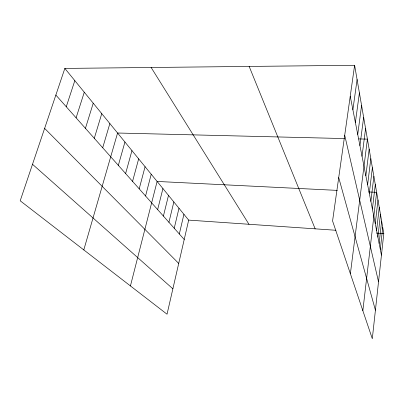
<?xml version="1.0" encoding="UTF-8"?>
<svg xmlns="http://www.w3.org/2000/svg" width="404" height="404" viewBox="0 0 404 404"><rect width="100%" height="100%" fill="white"/><g stroke="black" fill="none" stroke-linecap="round" stroke-linejoin="round"><path stroke-width="0.61" d="M354.616 65.291L383.8 233.573L372.301 338.709L332.573 220.963L354.616 65.291L64.842 68.417L20.2 200.788L167.039 314.206L188.673 220.114L64.842 68.417M379.134 243.38L381.623 221.033M380.31 249.384L382.734 227.437M377.902 237.103L380.467 214.342M376.609 230.532L379.25 207.348M362.848 310.686L376.649 192.344L368.625 191.945M375.26 223.649L377.982 200.02M372.397 209.085L375.296 184.532M370.882 201.374L373.877 176.341M369.291 193.269L372.382 167.736M367.615 184.739L370.816 158.691M365.847 175.75L369.165 149.172M350.379 273.745L367.423 139.133L358.762 138.92M362.019 156.252L365.585 128.538M359.939 145.652L363.645 117.337M357.732 134.416L361.585 105.474M355.384 122.478L359.403 92.895M352.889 109.782L357.086 79.522M179.32 233.987L183.921 214.292M174.23 228.26L178.987 208.242M168.928 222.296L173.846 201.95M163.408 216.079L168.498 195.4M157.651 209.605L162.923 188.567M130.431 285.926L157.111 181.447L337.315 190.39M145.561 195.996L151.222 174.235M139.203 188.845L145.076 166.706M132.562 181.371L138.663 158.848M125.614 173.548L131.951 150.626M118.337 165.362L124.932 142.026M83.795 249.909L117.574 133.017L344.466 138.572M102.702 147.763L109.858 123.563M94.289 138.294L101.758 113.64M85.431 128.331L93.238 103.202M76.103 117.832L84.274 92.218M66.261 106.757L74.821 80.638M188.673 220.114L335.921 230.27M376.447 233.068L383.8 233.573M32.507 164.292L172.877 288.815M44.622 128.376L178.714 263.423M55.858 95.051L184.219 239.496M151.131 67.483L248.955 224.271M249.167 66.428L315.16 228.841M338.714 177.583L375.417 310.216M344.713 135.244L378.523 281.815M350.233 96.248L381.442 255.131"/></g></svg>
